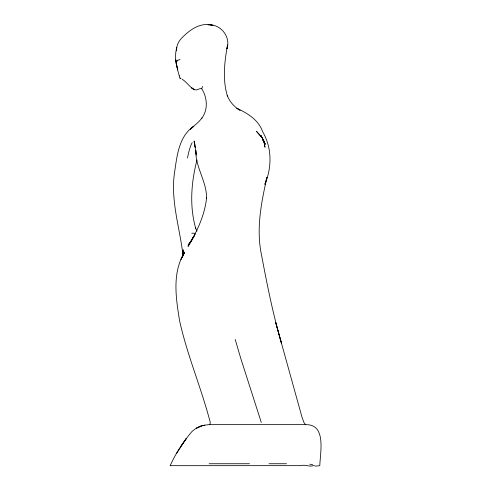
<?xml version="1.0" encoding="UTF-8"?>
<svg xmlns="http://www.w3.org/2000/svg" width="491" height="491" viewBox="0 0 491 491"><rect width="100%" height="100%" fill="white"/><g stroke="black" fill="none" stroke-linecap="round" stroke-linejoin="round"><path stroke-width="0.74" d="M176.398 62.05L177.005 60.657M187.427 158.004L189.066 150.915L190.631 145.876L192.19 142.623M314.522 465.499L310.613 466.143L303.966 465.204L299.946 465.658L170.205 465.683C175.459 453.598 183.075 442.231 191.478 432.025C196.32 427.121 202.961 424.844 209.725 424.647L305.586 424.647C326.662 424.077 320.169 452.346 319.807 465.714L315.056 466.143M196.983 159.968C191.263 182.241 189.311 206.036 195.737 228.389M202.55 86.441L201.715 88.754L200.175 88.626L196.474 89.927L194.19 89.687C189.495 86.962 186.672 81.948 182.057 79.161M209.725 424.647L210.314 422.641C201.482 388.301 187.261 355.472 179.589 320.77C176.005 298.522 171.924 273.303 184.254 252.914L180.983 259.365L184.616 252.122L182.173 257.511M264.907 184.254L266.975 177.263C261.347 202.292 256.099 228.591 261.347 254.123C267.024 284.142 272.922 314.087 281.539 343.467L275.672 322.384L302.008 417.19L304.009 422.659L305.586 424.647M264.931 184.229C272.008 167.241 272.032 147.822 262.654 131.692C258.419 119.767 247.636 113.335 236.822 108.296L240.105 110.279C234.219 107.038 229.641 101.68 227.229 95.42L227.431 96.033C222.349 79.444 224.528 61.719 227.536 44.945L226.995 48.769C230.899 36.665 220.649 23.985 208.031 24.716L212.99 25.329M182.124 257.493L182.898 255.412L183.118 249.809L183.186 255.688M176.465 453.604L186.328 438.414L181.105 446.018M194.252 236.263L188.078 245.175L192.263 239.369L188.053 246.421C197.038 231.519 204.747 215.31 206.582 197.812L206.57 198.174C206.791 181.375 195.252 167.167 195.817 150.234L196.247 155.15M195.197 234.281L192.208 238.436L193.362 237.619M176.754 61.375L177.883 60.258L180.019 59.485M201.077 426.004L196.603 428.091L201.077 426.004L204.815 425.138M262.274 140.678L263.55 140.635M170.205 465.683L170.567 465.683M209.16 463.743L249.514 463.743M269.031 463.743L286.505 463.743M179.994 78.044L180.756 78.437M191.791 233.157L195.037 233.323M179.921 78.216L180.86 78.566M212.474 25.268C200.408 21.911 189.452 30.025 181.547 38.249C178.301 41.631 176.435 46.117 176.349 50.806L176.797 47.486C174.004 57.079 176.6 66.678 179.295 75.915M309.778 464.185L312.687 464.75M201.715 88.754C207.325 97.273 208.405 110.309 201.378 118.73L201.961 118.03L198.794 121.737L190.299 129.293L193.761 126.224C178.589 136.486 176.95 156.549 174.471 173.065C170.475 201.095 179.994 228.174 183.026 255.707M194.301 145.71L195.67 147.325M261.752 137.621L256.4 131.25C259.653 135.013 264.268 138.548 264.551 143.955L263.845 141.089L264.987 147.22L264.078 141.979L263.415 140.733M195.455 227.769L196.989 231.181M261.298 422.45L240.694 358.16L235.201 339.434M179.896 77.866L179.399 75.866M177.779 69.968L176.042 62.744M177.061 67.101L175.594 59.515L175.778 61.179M195.215 145.907L194.092 141.003L196.124 153.763M175.618 59.908L175.704 60.626M194.178 89.669L191.533 87.742L194.19 89.687M262.955 139.358L260.801 135.203L265.404 144.317L262.955 139.358"/></g></svg>
